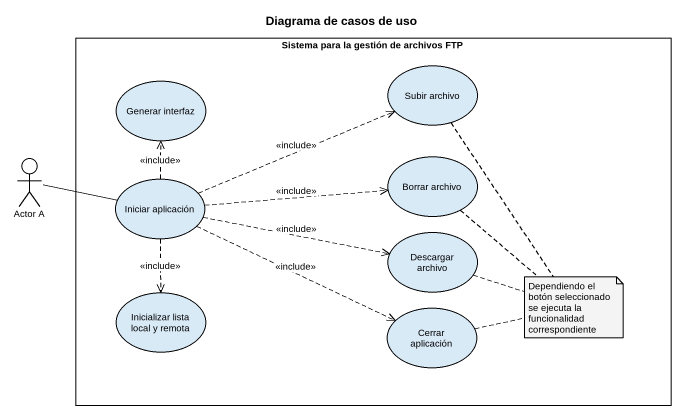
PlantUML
@startuml
title Diagrama de casos de uso
rectangle "Sistema para la gestión de archivos FTP" as Sistema_para_la_gestión_de {
  usecase "Generar interfaz" as Generar_interfaz
  usecase "Subir archivo" as Subir_archivo
  usecase "Borrar archivo" as Borrar_archivo
  usecase "Iniciar aplicación" as Iniciar_aplicación
  usecase "Descargar archivo" as Descargar_archivo
  usecase "Inicializar lista local y remota" as Inicializar_lista_local_y
  usecase "Cerrar aplicación" as Cerrar_aplicación
}
actor "Actor A" as Actor_A
Actor_A -right- Iniciar_aplicación
Iniciar_aplicación .up.> Generar_interfaz : <<include>>
Iniciar_aplicación .right.> Subir_archivo : <<include>>
Iniciar_aplicación .right.> Borrar_archivo : <<include>>
Iniciar_aplicación .right.> Descargar_archivo : <<include>>
Iniciar_aplicación ..> Inicializar_lista_local_y : <<include>>
Iniciar_aplicación .right.> Cerrar_aplicación : <<include>>
note as N1
  Dependiendo el botón seleccionado se ejecuta la funcionalidad correspondiente
end note
N1 .. Subir_archivo
N1 .. Descargar_archivo
N1 .. Borrar_archivo
N1 .. Cerrar_aplicación
@enduml
